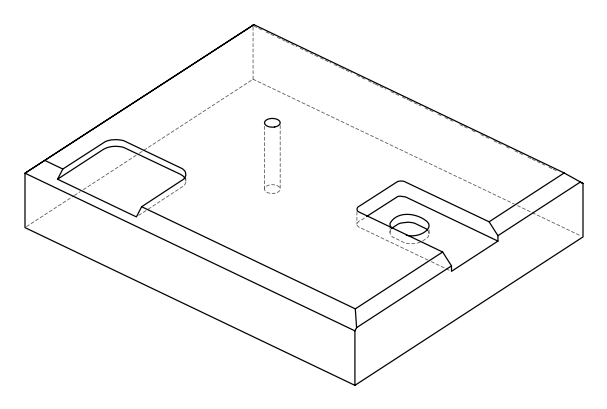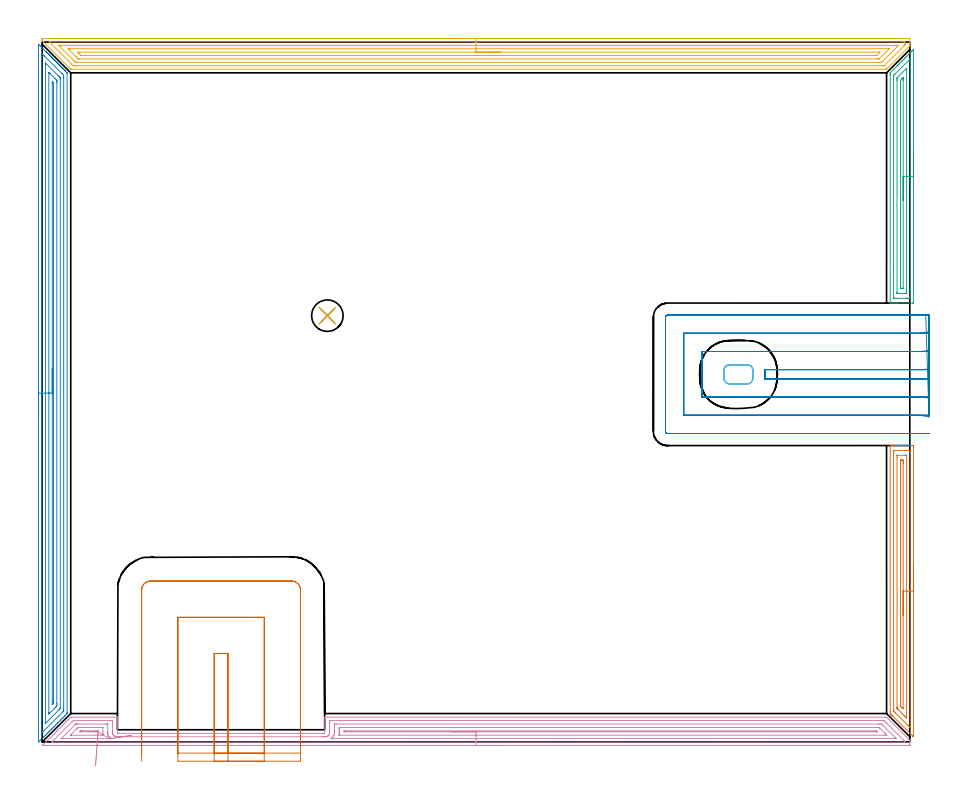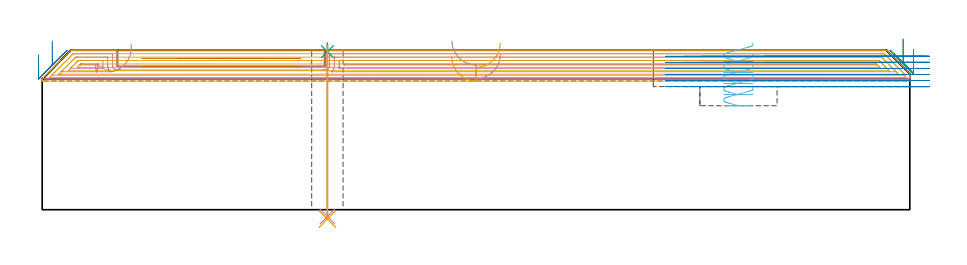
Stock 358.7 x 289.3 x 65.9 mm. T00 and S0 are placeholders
(PLAN: 11 operations, 5 tool changes, 61.2 min)
(1 AREA_MILL | FG_CHAMFER_SURFACE | UGT0205_001 | 3.9 min | 5907 mm3)
(2 AREA_MILL_1 | FG_CHAMFER_SURFACE_1 | UGT0205_001 | 11.26 min | 20138 mm3)
(3 AREA_MILL_2 | FG_CHAMFER_SURFACE_2 | UGT0205_001 | 3.41 min | 5228 mm3)
(4 AREA_MILL_3 | FG_CHAMFER_SURFACE_3 | UGT0205_001 | 12.22 min | 23625 mm3)
(5 AREA_MILL_4 | FG_CHAMFER_SURFACE_4 | UGT0205_001 | 14.23 min | 27894 mm3)
(6 MILL_RECTANGULAR_POCKET | POCKET_RECTANGULAR_STRAIGHT | UGT0201_104 | Follow Part, ap 5, ae 75% | 0.96 min | 17411 mm3)
(7 MILL_SLOT | SLOT_PARTIAL_RECTANGULAR | UGT0201_104 | Follow Part, ap 5, ae 75% | 2.17 min | 38587 mm3)
(8 MILL_SLOT_1 | SLOT_PARTIAL_RECTANGULAR_1 | NXT0201_013 | Follow Part, ap 2.5, ae 75% | 12.41 min | 81512 mm3)
(9 SPOT_DRILL | STEP1HOLE | NXT0321_9005460120000 | 0.03 min | 4 mm3)
(10 DRILL_THROUGH_HOLE_INTO_CENTER | STEP1HOLE | NXT0301_042 | 0.28 min | 2593 mm3)
(11 DRILL_TO_ENLARGE_THROUGH_HOLE | STEP1HOLE | NXT0301_101 | 0.29 min | 6134 mm3)
(TOOL UGT0205_001 | Chamfer Mill 20 x 3 x 45 deg. | D20 FL50 Z2)
(TOOL UGT0201_104 | End Mill 20 mm | D20 FL22 Z2)
(TOOL NXT0201_013 | ENDMILL 10mm | D10 FL30 Z4)
(TOOL NXT0321_9005460120000 | NC Spot Drill, 142deg, 12mm, Carbide, Uncoated | D12 PA142 FL30 Z2)
(TOOL NXT0301_042 | Carbide Drill 7.1mm [860.1-0710-057A1-MM 2214] | D7.1 PA140 FL85 Z2)
(TOOL NXT0301_101 | Carbide Drill 13mm [860.1-1300-104A1-MM 2214] | D13 PA140 FL123 Z2)
(OP 1 AREA_MILL)
G17 G21 G94 G90
T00 M6
G54
G17 G0 G90 X360.2 Y72.3 S1061 M3
G43 Z75.9 H0
Z66.3
G94 G1 Y72.262 Z65.428 F250.
Y72.148 Z64.564
Y71.959 Z63.712
Y71.697 Z62.88
Y71.363 Z62.074
Y70.96 Z61.3
Y70.491 Z60.564
Y69.96 Z59.872
Y69.371 Z59.229
Y68.728 Z58.64
Y68.036 Z58.108
Y67.3 Z57.64
Y66.526 Z57.237
Y65.72 Z56.903
Y64.888 Z56.641
Y64.036 Z56.452
Y63.171 Z56.338
Y62.3 Z56.3
Y2.226
X360.193 Y2.119 Z56.306
X360.076 Y2.226 Z56.423
X360.011 Y2.288 Z56.488
X359.903 Y2.396 Z56.596
X351.618 Y10.681 Z64.88
X351.447 Y10.85 Z65.047
X351.281 Y11.018 Z65.217
X351.173 Y11.126 Z65.325
X351.008 Y11.289 Z65.487
X350.865 Y11.434 Z65.633
X350.729 Y11.571 Z65.769
X350.605 Y11.696 Z65.891
X350.6 Y12.461 Z65.9
Y122.374
X350.606 Y122.49 Z65.892
X350.831 Y122.5 Z65.668
X351.505 Z64.994
X352.268 Z64.231
X352.765 Z63.731
X353.013 Z63.483
X353.643 Z62.854
X353.892 Z62.605
X354.522 Z61.972
X359.792 Z56.705
X360.111 Y122.496 Z56.386
X360.192 Y122.49 Z56.305
X360.199 Y122.407 Z56.299
X360.2 Y121.929 Z56.3
Y62.3
X358.786 Z57.714
Y6.36
X358.785 Y6.231 Z57.715
X358.78 Y6.004 Z57.72
X358.779 Y5.987 Z57.721
X358.773 Y5.989 Z57.727
X358.74 Y6.015 Z57.76
X358.708 Y6.043 Z57.792
X358.519 Y6.231 Z57.981
X358.035 Y6.714 Z58.465
X352.765 Y11.985 Z63.735
X352.292 Y12.461 Z64.208
X352.132 Y12.63 Z64.368
X352.021 Y12.751 Z64.479
X352.019 Y12.841 Z64.481
X352.015 Y13.221 Z64.485
Y120.149
X352.016 Y120.339 Z64.484
X352.019 Y120.434 Z64.481
X352.021 Y120.477 Z64.479
X352.029 Y120.49 Z64.471
X352.072 Y120.492 Z64.428
X352.42 Y120.499 Z64.08
X358.035 Z58.465
X358.571 Y120.496 Z57.929
X358.716 Y120.49 Z57.784
X358.779 Y120.475 Z57.721
X358.783 Y120.281 Z57.717
X358.785 Y120.149 Z57.715
X358.786 Y119.389 Z57.714
Y62.3
X357.372 Z59.128
X357.371 Y10.681 Z59.129
Y10.464
X357.367 Y10.245 Z59.133
X357.359 Y9.852 Z59.141
X357.157 Y10.049 Z59.343
X356.519 Y10.681 Z59.981
X356.278 Y10.921 Z60.222
X355.628 Y11.571 Z60.872
X353.849 Y13.351 Z62.651
X353.643 Y13.558 Z62.857
X353.477 Y13.731 Z63.023
X353.438 Y13.773 Z63.062
X353.434 Y13.878 Z63.066
X353.43 Y14.023 Z63.07
X353.429 Y14.241 Z63.071
X353.428 Y14.458 Z63.072
X353.429 Y117.696 Z63.071
X353.433 Y118.369 Z63.067
X353.435 Y118.475 Z63.065
X353.441 Y118.49 Z63.059
X353.471 Y118.495 Z63.029
X353.515 Y118.499 Z62.985
X357.028 Y118.5 Z59.472
X357.157 Y118.498 Z59.343
X357.286 Y118.494 Z59.214
X357.365 Y118.49 Z59.135
X357.368 Y118.441 Z59.132
X357.37 Y118.369 Z59.13
X357.371 Y118.152 Z59.129
X357.372 Y62.3 Z59.128
X355.957 Z60.543
Y13.83
X355.956 Y13.753 Z60.544
X355.953 Y13.719 Z60.547
X355.952 Y13.71 Z60.548
X355.938 Y13.722 Z60.562
X355.834 Y13.821 Z60.666
X355.408 Y14.241 Z61.092
X355.4 Y14.249 Z61.1
X354.965 Y14.693 Z61.535
X354.858 Y14.803 Z61.642
X354.85 Y14.943 Z61.65
X354.847 Y15.131 Z61.653
X354.843 Y15.695 Z61.657
Y116.263
X354.845 Y116.452 Z61.655
X354.847 Y116.483 Z61.653
X354.85 Y116.49 Z61.65
X354.857 Y116.494 Z61.643
X354.906 Y116.498 Z61.594
X355.005 Y116.499 Z61.495
X355.4 Y116.5 Z61.1
X355.489 Y116.499 Z61.011
X355.807 Y116.49 Z60.693
X355.951 Y116.481 Z60.549
X355.952 Y116.4 Z60.548
X355.956 Y116.026 Z60.544
X355.957 Y115.699 Z60.543
Y115.134
Y62.3
Y61.428 Z60.581
Y60.563 Z60.695
Y59.712 Z60.883
Y58.88 Z61.146
Y58.074 Z61.48
Y57.3 Z61.882
Y56.564 Z62.351
Y55.872 Z62.882
Y55.229 Z63.472
Y54.639 Z64.115
Y54.108 Z64.807
Y53.64 Z65.543
Y53.237 Z66.316
Y52.903 Z67.122
Y52.641 Z67.954
Y52.452 Z68.806
Y52.338 Z69.671
Y52.3 Z70.543
G0 Z75.9
M5
M2
(OP 2 AREA_MILL_1)
G17 G21 G94 G90
T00 M6
G54
G17 G0 G90 X-1.5 Y134.183 S1061 M3
G43 Z75.9 H0
Z64.1
G94 G1 Y134.221 Z63.229 F250.
Y134.335 Z62.364
Y134.524 Z61.512
Y134.786 Z60.68
Y135.12 Z59.874
Y135.523 Z59.1
Y135.991 Z58.364
Y136.523 Z57.672
Y137.112 Z57.029
Y137.755 Z56.44
Y138.447 Z55.909
Y139.183 Z55.44
Y139.957 Z55.037
Y140.763 Z54.703
Y141.595 Z54.441
Y142.447 Z54.252
Y143.311 Z54.138
Y144.183 Z54.1
Y288.177
X-1.498 Y288.395
X-1.494 Z54.103
X-1.044 Y287.945 Z54.555
X-0.937 Y287.838 Z54.661
X-0.9 Y287.8 Z54.699
X1.435 Y285.466 Z57.032
X1.479 Y285.422 Z57.078
X1.687 Y285.213 Z57.286
X1.732 Y285.17 Z57.329
X1.776 Y285.124 Z57.375
X1.983 Y284.917 Z57.582
X2.028 Y284.873 Z57.625
X2.073 Y284.827 Z57.672
X2.279 Y284.622 Z57.878
X2.325 Y284.577 Z57.922
X2.371 Y284.53 Z57.97
X2.574 Y284.326 Z58.173
X2.621 Y284.28 Z58.218
X2.668 Y284.232 Z58.267
X2.87 Y284.03 Z58.469
X2.918 Y283.984 Z58.515
X2.966 Y283.935 Z58.564
X3.166 Y283.735 Z58.765
X3.214 Y283.687 Z58.811
X3.263 Y283.638 Z58.862
X3.461 Y283.439 Z59.06
X3.511 Y283.391 Z59.108
X3.56 Y283.34 Z59.159
X3.757 Y283.144 Z59.356
X3.807 Y283.094 Z59.404
X3.858 Y283.043 Z59.457
X4.052 Y282.848 Z59.651
X4.104 Y282.798 Z59.7
X4.155 Y282.746 Z59.754
X4.348 Y282.552 Z59.947
X4.4 Y282.501 Z59.997
X4.452 Y282.448 Z60.051
X4.644 Y282.257 Z60.243
X4.696 Y282.205 Z60.293
X4.75 Y282.151 Z60.349
X4.939 Y281.961 Z60.538
X4.993 Y281.908 Z60.59
X5.047 Y281.854 Z60.646
X5.235 Y281.665 Z60.834
X5.289 Y281.612 Z60.886
X5.344 Y281.556 Z60.943
X5.531 Y281.37 Z61.13
X5.586 Y281.315 Z61.183
X5.642 Y281.259 Z61.241
X5.826 Y281.074 Z61.425
X5.882 Y281.019 Z61.479
X5.939 Y280.961 Z61.538
X6.122 Y280.779 Z61.721
X6.179 Y280.723 Z61.776
X6.236 Y280.664 Z61.835
X6.417 Y280.483 Z62.016
X6.475 Y280.426 Z62.072
X6.534 Y280.367 Z62.133
X6.713 Y280.187 Z62.312
X6.772 Y280.13 Z62.369
X6.831 Y280.069 Z62.43
X7.009 Y279.892 Z62.608
X7.068 Y279.833 Z62.665
X7.128 Y279.772 Z62.727
X7.304 Y279.596 Z62.903
X7.365 Y279.537 Z62.961
X7.426 Y279.475 Z63.025
X7.6 Y279.3 Z63.199
X7.661 Y279.24 Z63.258
X7.723 Y279.177 Z63.322
X7.896 Y279.005 Z63.495
X7.958 Y278.944 Z63.554
X8.02 Y278.88 Z63.619
X8.191 Y278.709 Z63.79
X8.254 Y278.647 Z63.851
X8.318 Y278.583 Z63.917
X8.487 Y278.413 Z64.086
X8.551 Y278.351 Z64.147
X8.615 Y278.285 Z64.214
X8.783 Y278.118 Z64.382
X8.847 Y278.054 Z64.444
X8.912 Y277.988 Z64.511
X9.078 Y277.822 Z64.677
X9.144 Y277.758 Z64.74
X9.21 Y277.691 Z64.809
X9.374 Y277.527 Z64.973
X9.44 Y277.461 Z65.037
X9.507 Y277.393 Z65.106
X9.669 Y277.231 Z65.268
X9.737 Y277.165 Z65.333
X10.227 Y276.673 Z65.826
X10.294 Y276.604 Z65.892
X10.3 Y276.204 Z65.9
Y12.162
X10.299 Y11.705 Z65.886
X10.2 Y11.599 Z65.798
X9.424 Y10.824 Z65.024
X9.144 Y10.541 Z64.738
X8.532 Y9.932 Z64.132
X8.254 Y9.652 Z63.849
X7.64 Y9.04 Z63.24
X7.365 Y8.762 Z62.959
X6.676 Y8.075 Z62.275
X6.475 Y7.875 Z62.073
X6.304 Y7.702 Z61.9
X5.776 Y7.176 Z61.376
X5.412 Y6.81 Z61.008
X4.876 Y6.276 Z60.476
X4.52 Y5.918 Z60.116
X3.976 Y5.376 Z59.576
X3.628 Y5.026 Z59.224
X3.076 Y4.476 Z58.676
X2.736 Y4.134 Z58.332
X2.176 Y3.576 Z57.776
X1.844 Y3.242 Z57.44
X1.276 Y2.676 Z56.876
X0.546 Y1.945 Z56.145
X-1.175 Y0.224 Z54.423
X-1.281 Y0.12 Z54.317
X-1.32 Y0.087 Z54.278
X-1.381 Y0.045 Z54.217
X-1.491 Y-0.025 Z54.106
X-1.497 Y0.062 Z54.102
X-1.499 Y0.12 Z54.101
X-1.5 Y0.803 Z54.1
Y144.183
X-0.086 Z55.514
Y283.379
X-0.082 Y284.232 Z55.518
X-0.08 Y284.265 Z55.52
X-0.047 Y284.485 Z55.553
X0.214 Y284.232 Z55.814
X0.842 Y283.608 Z56.442
X1.11 Y283.34 Z56.71
X7.958 Y276.492 Z63.558
X8.244 Y276.204 Z63.844
X8.847 Y275.591 Z64.447
X8.88 Y275.312 Z64.48
X8.883 Y275.276 Z64.483
X8.886 Y274.42 Z64.486
Y13.908
X8.883 Y13.054 Z64.483
X8.881 Y13.02 Z64.481
X8.847 Y12.709 Z64.447
X8.578 Y12.433 Z64.178
X8.312 Y12.162 Z63.912
X0.283 Y4.134 Z55.883
X0.115 Y3.971 Z55.715
X-0.047 Y3.815 Z55.553
X-0.081 Y4.134 Z55.519
X-0.083 Y4.17 Z55.517
X-0.086 Y5.026 Z55.514
Y144.183
X1.329 Z56.929
Y280.176
X1.33 Y280.664 Z56.93
X1.335 Z56.935
X6.689 Y275.312 Z62.289
X7.068 Y274.93 Z62.668
X7.322 Y274.672 Z62.922
X7.448 Y274.541 Z63.048
X7.465 Y274.509 Z63.065
X7.467 Y274.477 Z63.067
X7.469 Y274.42 Z63.069
X7.471 Y274.016 Z63.071
Y13.946
X7.47 Y13.845 Z63.07
X7.467 Y13.796 Z63.067
X7.464 Y13.775 Z63.064
X7.45 Y13.758 Z63.05
X7.355 Y13.658 Z62.955
X7.068 Y13.368 Z62.668
X6.912 Y13.211 Z62.512
X1.402 Y7.702 Z57.002
X1.375 Y7.678 Z56.975
X1.355 Y7.664 Z56.955
X1.335 Y7.652 Z56.935
X1.332 Y7.675 Z56.932
X1.33 Y7.702 Z56.93
X1.329 Y7.765 Z56.929
Y8.106
Y144.183
X2.743 Z58.343
Y276.522
X2.744 Y276.681 Z58.344
X2.747 Y276.76 Z58.347
X2.748 Y276.785 Z58.348
X2.768 Y276.771 Z58.368
X3.347 Y276.204 Z58.947
X5.289 Y274.261 Z60.889
X6.014 Y273.528 Z61.614
X6.051 Y273.475 Z61.651
X6.053 Y273.431 Z61.653
X6.056 Y273.335 Z61.656
X6.057 Y273.143 Z61.657
Y272.758
Y15.73
X6.053 Y14.964 Z61.653
X6.05 Y14.838 Z61.65
X5.683 Y14.443 Z61.283
X5.198 Y13.946 Z60.798
X2.942 Y11.691 Z58.542
X2.862 Y11.613 Z58.462
X2.794 Y11.549 Z58.394
X2.755 Y11.515 Z58.355
X2.75 Y11.569 Z58.35
X2.744 Y12.039 Z58.344
X2.743 Y12.162 Z58.343
Y144.183
X4.157 Z59.757
Y272.636
X4.158 Y272.878 Z59.758
X4.16 Y272.913 Z59.76
X4.161 Y272.921 Z59.761
X4.2 Y272.889 Z59.8
X4.333 Y272.766 Z59.933
X4.4 Y272.701 Z60.
X4.465 Y272.636 Z60.065
X4.53 Y272.565 Z60.13
X4.636 Y272.448 Z60.236
X4.639 Y272.396 Z60.239
X4.642 Y271.744 Z60.242
X4.643 Y271.5 Z60.243
Y16.379
X4.641 Y16.054 Z60.241
X4.638 Y15.893 Z60.238
X4.636 Y15.856 Z60.236
X4.612 Y15.822 Z60.212
X4.53 Y15.73 Z60.13
X4.334 Y15.533 Z59.934
X4.201 Y15.406 Z59.801
X4.166 Y15.376 Z59.766
X4.164 Y15.379 Z59.764
X4.16 Y15.417 Z59.76
X4.158 Y15.487 Z59.758
X4.157 Y16.622 Z59.757
Y144.183
Y145.055 Z59.795
Y145.919 Z59.909
Y146.771 Z60.098
Y147.603 Z60.36
Y148.409 Z60.694
Y149.183 Z61.097
Y149.919 Z61.565
Y150.611 Z62.096
Y151.254 Z62.686
Y151.843 Z63.329
Y152.375 Z64.021
Y152.843 Z64.757
Y153.246 Z65.531
Y153.58 Z66.337
Y153.842 Z67.169
Y154.031 Z68.02
Y154.145 Z68.885
Y154.183 Z69.757
G0 Z75.9
M5
M2
(OP 3 AREA_MILL_2)
G17 G21 G94 G90
T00 M6
G54
G17 G0 G90 X360.2 Y243.8 S1061 M3
G43 Z75.9 H0
Z66.3
G94 G1 Y243.762 Z65.428 F250.
Y243.648 Z64.563
Y243.459 Z63.712
Y243.197 Z62.88
Y242.863 Z62.074
Y242.46 Z61.3
Y241.991 Z60.564
Y241.46 Z59.872
Y240.871 Z59.229
Y240.228 Z58.64
Y239.536 Z58.108
Y238.8 Z57.64
Y238.026 Z57.237
Y237.22 Z56.903
Y236.388 Z56.641
Y235.536 Z56.452
Y234.672 Z56.338
Y233.8 Z56.3
Y182.49
X360.199 Y182.012 Z56.301
X360.195 Y181.601 Z56.303
X360.192 Y181.41 Z56.305
X359.792 Y181.4 Z56.705
X353.643 Z62.851
X353.09 Z63.407
X352.765 Z63.731
X352.212 Z64.284
X351.887 Z64.608
X350.902 Z65.597
X350.748 Y181.403 Z65.744
X350.602 Y181.41 Z65.888
X350.6 Y181.565 Z65.9
Y275.766
X350.603 Y276.593 Z65.896
X350.605 Y276.601 Z65.894
X350.66 Y276.659 Z65.839
X353.204 Y279.206 Z63.292
X353.337 Y279.338 Z63.161
X353.508 Y279.509 Z62.99
X353.643 Y279.645 Z62.853
X353.783 Y279.784 Z62.714
X353.94 Y279.941 Z62.558
X354.082 Y280.085 Z62.413
X354.23 Y280.231 Z62.268
X354.372 Y280.373 Z62.126
X354.522 Y280.524 Z61.974
X354.676 Y280.677 Z61.822
X354.804 Y280.805 Z61.694
X354.961 Y280.963 Z61.534
X355.466 Y281.466 Z61.034
X355.718 Y281.719 Z60.78
X355.839 Y281.841 Z60.657
X356.178 Y282.178 Z60.322
X356.389 Y282.389 Z60.11
X356.611 Y282.612 Z59.887
X356.718 Y282.719 Z59.778
X357.157 Y283.157 Z59.343
X357.596 Y283.598 Z58.9
X357.802 Y283.802 Z58.697
X357.853 Y283.853 Z58.647
X358.474 Y284.476 Z58.022
X358.69 Y284.69 Z57.81
X359.353 Y285.354 Z57.144
X359.528 Y285.528 Z56.972
X359.588 Y285.588 Z56.912
X360.138 Y286.139 Z56.361
X360.185 Y286.183 Z56.313
X360.195 Y286.184 Z56.304
X360.199 Y286.183 Z56.299
X360.2 Y233.8 Z56.3
X358.786 Z57.714
X358.785 Y183.928 Z57.715
X358.784 Y183.798 Z57.716
X358.779 Y183.426 Z57.721
X358.418 Y183.408 Z58.082
X358.035 Y183.403 Z58.465
X357.548 Y183.4 Z58.952
X357.157 Z59.343
X353.156 Z63.344
X352.277 Z64.223
X352.091 Y183.402 Z64.409
X352.061 Y183.404 Z64.439
X352.031 Y183.41 Z64.469
X352.021 Y183.419 Z64.479
X352.02 Y183.442 Z64.48
X352.015 Y183.667 Z64.485
X352.014 Y195.834 Z64.486
Y274.873
X352.016 Y275.255 Z64.484
X352.019 Y275.445 Z64.481
X352.021 Y275.537 Z64.479
X352.056 Y275.594 Z64.444
X352.22 Y275.766 Z64.28
X352.493 Y276.043 Z64.007
X352.765 Y276.315 Z63.735
X358.563 Y282.112 Z57.937
X358.695 Y282.239 Z57.805
X358.772 Y282.311 Z57.728
X358.779 Y282.313 Z57.721
X358.781 Y282.266 Z57.719
X358.785 Y282.148 Z57.715
Y282.017
X358.786 Y281.859 Z57.714
Y233.8
X357.372 Z59.128
X357.371 Y186.258 Z59.129
X357.37 Y185.583 Z59.13
X357.367 Y185.474 Z59.133
X357.365 Y185.423 Z59.135
X357.359 Y185.409 Z59.141
X357.333 Y185.404 Z59.167
X357.157 Y185.402 Z59.343
X356.459 Y185.4 Z60.041
X354.522 Z61.978
X353.823 Y185.401 Z62.677
X353.643 Y185.405 Z62.857
X353.464 Y185.41 Z63.036
X353.435 Y185.421 Z63.065
X353.432 Y185.453 Z63.068
X353.43 Y185.511 Z63.07
X353.429 Y185.583 Z63.071
X353.428 Y185.802 Z63.072
Y273.306
X353.43 Y273.98 Z63.07
X353.431 Y274.196 Z63.069
X353.435 Y274.417 Z63.065
X353.444 Y274.533 Z63.056
X353.496 Y274.588 Z63.004
X353.643 Y274.743 Z62.857
X357.345 Y278.445 Z59.155
X357.357 Y278.451 Z59.143
X357.364 Y278.453 Z59.136
X357.366 Y278.445 Z59.134
X357.37 Y278.302 Z59.13
X357.371 Y278.227 Z59.129
X357.372 Y277.552 Z59.128
Y233.8
X355.957 Z60.543
Y187.696
X355.955 Y187.507 Z60.545
X355.952 Y187.439 Z60.548
X355.95 Y187.41 Z60.55
X355.929 Y187.408 Z60.571
X355.824 Y187.404 Z60.676
X355.4 Y187.4 Z61.1
X355.369 Z61.131
X354.976 Y187.407 Z61.524
X354.879 Y187.41 Z61.621
X354.849 Y187.422 Z61.651
X354.847 Y187.453 Z61.653
X354.845 Y187.533 Z61.655
X354.843 Y187.935 Z61.657
Y188.262
Y272.195
X354.844 Y272.76 Z61.656
X354.846 Y273.088 Z61.654
X354.85 Y273.37 Z61.65
X354.86 Y273.499 Z61.64
X355.365 Y274.016 Z61.135
X355.4 Y274.051 Z61.1
X355.812 Y274.455 Z60.688
X355.874 Y274.513 Z60.626
X355.951 Y274.574 Z60.549
X355.953 Y274.475 Z60.547
X355.956 Y274.308 Z60.544
X355.957 Y273.98 Z60.543
Y273.414
Y233.8
Y232.928 Z60.581
Y232.063 Z60.695
Y231.212 Z60.883
Y230.38 Z61.146
Y229.574 Z61.48
Y228.8 Z61.882
Y228.064 Z62.351
Y227.372 Z62.882
Y226.729 Z63.472
Y226.14 Z64.115
Y225.608 Z64.807
Y225.14 Z65.543
Y224.737 Z66.316
Y224.403 Z67.122
Y224.141 Z67.954
Y223.952 Z68.806
Y223.838 Z69.671
Y223.8 Z70.543
G0 Z75.9
M5
M2
(OP 4 AREA_MILL_3)
G17 G21 G94 G90
T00 M6
G54
G17 G0 G90 X189.4 Y-1.5 S1061 M3
G43 Z75.9 H0
Z64.2
G94 G1 X189.362 Z63.328 F250.
X189.248 Z62.464
X189.059 Z61.612
X188.797 Z60.78
X188.463 Z59.974
X188.06 Z59.2
X187.592 Z58.464
X187.061 Z57.772
X186.471 Z57.129
X185.828 Z56.54
X185.136 Z56.008
X184.4 Z55.54
X183.626 Z55.137
X182.82 Z54.803
X181.988 Z54.541
X181.137 Z54.352
X180.272 Z54.238
X179.4 Z54.2
X0.272 Y-1.499 Z54.201
X0.23 Y-1.498 Z54.202
X0.114 Y-1.491 Z54.205
X0.187 Y-1.415 Z54.283
X0.272 Y-1.327 Z54.371
X1.325 Y-0.275 Z55.424
X3.288 Y1.689 Z57.387
X3.399 Y1.801 Z57.497
X3.739 Y2.139 Z57.839
X3.948 Y2.348 Z58.048
X4.175 Y2.576 Z58.274
X4.293 Y2.694 Z58.39
X4.652 Y3.052 Z58.752
X4.822 Y3.222 Z58.922
X5.062 Y3.463 Z59.161
X5.186 Y3.588 Z59.284
X5.566 Y3.966 Z59.666
X5.697 Y4.097 Z59.797
X6.243 Y4.646 Z60.34
X6.526 Y4.926 Z60.626
X6.571 Y4.971 Z60.671
X7.13 Y5.533 Z61.228
X7.419 Y5.819 Z61.519
X8.017 Y6.419 Z62.115
X8.313 Y6.713 Z62.413
X8.904 Y7.306 Z63.002
X9.194 Y7.594 Z63.294
X9.206 Y7.606 Z63.306
X9.791 Y8.193 Z63.889
X10.133 Y8.533 Z64.233
X10.678 Y9.08 Z64.776
X11.046 Y9.446 Z65.146
X11.723 Y10.123 Z65.822
X11.805 Y10.201 Z65.882
X12.333 Y10.2 Z65.9
X31.095
X31.099 Y10.199 Z65.899
X31.1 Y10.198 Z65.898
Y3.5 Z59.2
X31.504
X31.541 Z59.199
X31.762 Y3.51 Z59.186
X31.77 Y3.507 Z59.182
X31.774 Y3.5
X31.988 Z59.2
X115.968
X116.168 Z59.183
X116.172 Y3.506
X116.179 Y3.51 Z59.187
X116.415 Y3.5 Z59.199
X116.452 Z59.2
X116.8
Y10.115 Z65.811
X116.806 Y10.184 Z65.881
X116.809 Y10.194 Z65.891
X116.862 Y10.2 Z65.9
X348.254
X349.104 Y10.193 Z65.893
X349.147 Y10.152 Z65.852
X349.186 Y10.115 Z65.813
X358.559 Y0.741 Z56.44
X358.69 Y0.6 Z56.294
X358.7 Y0.461 Z56.16
Y-0.288 Z55.411
Y-0.972 Z54.724
Y-1.313 Z54.384
X358.698 Y-1.491 Z54.205
X358.528 Y-1.496 Z54.204
X358.262 Y-1.5 Z54.2
X179.4
Y-0.086 Z55.614
X4.294
X3.977 Y-0.085 Z55.615
X4.131 Y0.076 Z55.776
X4.293 Y0.242 Z55.942
X12.333 Y8.283 Z63.983
X12.587 Y8.532 Z64.232
X12.846 Y8.785 Z64.485
X13.226 Y8.786 Z64.486
X28.413
X29.09 Y8.785 Z64.485
X29.099 Y8.105 Z63.805
X29.101 Y4.35 Z60.05
X29.104 Y3.666 Z59.366
X29.111 Y3.463 Z59.163
X29.134 Y3.282 Z58.982
X29.194 Y3.096 Z58.796
X29.308 Y2.886 Z58.586
X29.45 Y2.713 Z58.413
X29.598 Y2.576 Z58.276
X29.788 Y2.442 Z58.142
X29.967 Y2.343 Z58.043
X30.201 Y2.244 Z57.944
X30.407 Y2.181 Z57.881
X30.652 Y2.128 Z57.828
X30.892 Y2.101 Z57.801
X31.095 Y2.093 Z57.793
X31.588 Y2.087 Z57.787
X31.988 Y2.085 Z57.785
X32.483
X115.968 Y2.086 Z57.786
X116.459 Y2.089 Z57.789
X116.862 Y2.093 Z57.793
X117.099 Y2.109 Z57.809
X117.303 Y2.138 Z57.838
X117.505 Y2.184 Z57.884
X117.755 Y2.265 Z57.965
X117.971 Y2.362 Z58.062
X118.075 Y2.419 Z58.119
X118.302 Y2.576 Z58.276
X118.479 Y2.744 Z58.444
X118.648 Y2.975 Z58.675
X118.754 Y3.235 Z58.935
X118.777 Y3.336 Z59.036
X118.789 Y3.463 Z59.163
X118.799 Y4.2 Z59.9
X118.8 Y4.35 Z60.05
Y7.898 Z63.598
X118.804 Y8.63 Z64.33
X118.81 Y8.785 Z64.485
X119.541 Y8.786 Z64.486
X123.1
X347.359
X348.054 Y8.785 Z64.485
X348.254 Y8.592 Z64.292
X348.952 Y7.898 Z63.598
X349.147 Y7.703 Z63.403
X356.294 Y0.555 Z56.255
X356.61 Y0.231 Z55.931
X356.686 Y0.152 Z55.852
X356.69 Y0.049 Z55.749
Y-0.085 Z55.615
X356.295 Y-0.086 Z55.614
X179.4
Y1.328 Z57.028
X119.905 Y1.329 Z57.029
X119.632 Y1.331 Z57.031
X119.542 Y1.333 Z57.033
X119.395 Y1.34 Z57.04
X119.486 Y1.406 Z57.106
X119.542 Y1.447 Z57.147
X119.68 Y1.552 Z57.252
X119.86 Y1.689 Z57.389
X120.153 Y1.97 Z57.67
X120.435 Y2.338 Z58.038
X120.524 Y2.488 Z58.188
X120.564 Y2.576 Z58.276
X120.693 Y2.888 Z58.588
X120.758 Y3.142 Z58.842
X120.789 Y3.463 Z59.163
X120.798 Y3.99 Z59.69
X120.799 Y4.35 Z60.05
X120.8 Y4.875 Z60.575
Y6.649 Z62.349
X120.801 Y7.011 Z62.711
X120.804 Y7.273 Z62.973
X120.807 Y7.338 Z63.038
X120.81 Y7.364 Z63.064
X120.845 Y7.366 Z63.066
X120.967 Y7.369 Z63.069
X121.329 Y7.371 Z63.071
X121.859
X345.574
X346.104
X346.467 Y7.369 Z63.069
X347.004 Y7.364 Z63.064
X347.36 Y7.039 Z62.739
X352.721 Y1.68 Z57.38
X352.927 Y1.467 Z57.167
X353.026 Y1.362 Z57.062
X353.044 Y1.334 Z57.034
X353.024 Y1.333 Z57.033
X352.944 Y1.331 Z57.031
X352.721 Y1.329 Z57.029
X179.4 Y1.328 Z57.028
Y2.743 Z58.443
X123.115
X122.946 Y2.744 Z58.444
X122.781 Y2.748 Z58.448
X122.71 Y2.751 Z58.451
X122.715 Y2.783 Z58.483
X122.739 Y2.949 Z58.649
X122.789 Y3.463 Z59.163
X122.796 Y3.78 Z59.48
X122.799 Y4.35 Z60.05
X122.8 Y4.663 Z60.363
Y5.237 Z60.937
X122.801 Y5.549 Z61.249
X122.807 Y5.863 Z61.563
X122.81 Y5.947 Z61.647
X122.845 Y5.95 Z61.65
X122.934 Y5.954 Z61.654
X123.115 Y5.956 Z61.656
X141.319 Y5.957 Z61.657
X345.742
X345.923 Y5.955 Z61.655
X345.967 Y5.953 Z61.653
X345.985 Y5.951 Z61.651
X346.039 Y5.901 Z61.601
X346.213 Y5.734 Z61.434
X346.467 Y5.484 Z61.184
X348.488 Y3.463 Z59.163
X349.147 Y2.802 Z58.502
X349.181 Y2.763 Z58.463
X349.188 Y2.755 Z58.455
X349.147 Y2.75 Z58.45
X348.975 Y2.747 Z58.447
X348.254 Y2.743 Z58.443
X348.086
X179.4
Y4.157 Z59.857
X124.902
X124.838 Y4.158 Z59.858
X124.816 Y4.161 Z59.861
X124.81 Y4.162 Z59.862
X124.807 Y4.181 Z59.881
X124.803 Y4.248 Z59.948
X124.802 Y4.35 Z60.05
X124.805 Y4.447 Z60.147
X124.814 Y4.536 Z60.236
X125.796 Y4.543 Z60.243
X344.68 Y4.542 Z60.242
X344.875 Y4.54 Z60.24
X344.929 Y4.537 Z60.237
X344.956 Y4.534 Z60.234
X344.971 Y4.523 Z60.223
X345.032 Y4.466 Z60.166
X345.15 Y4.35 Z60.05
X345.303 Y4.192 Z59.892
X345.325 Y4.166 Z59.866
Y4.164 Z59.864
X345.302 Y4.162 Z59.862
X345.199 Y4.158 Z59.858
X345.069 Y4.157 Z59.857
X344.875
X179.4
X178.528 Z59.895
X177.664 Z60.009
X176.812 Z60.198
X175.98 Z60.46
X175.174 Z60.794
X174.4 Z61.197
X173.664 Z61.665
X172.972 Z62.196
X172.329 Z62.786
X171.74 Z63.429
X171.209 Z64.121
X170.74 Z64.857
X170.337 Z65.631
X170.003 Z66.437
X169.741 Z67.269
X169.552 Z68.12
X169.438 Z68.985
X169.4 Z69.857
G0 Z75.9
X36.671 Y2.679
Z68.509
G1 X36.772 Y2.695 Z67.642
X36.797 Y2.699 Z66.77
X36.747 Y2.691 Z65.899
X36.623 Y2.671 Z65.036
X36.424 Y2.638 Z64.187
X36.154 Y2.594 Z63.359
X35.813 Y2.538 Z62.558
X35.405 Y2.471 Z61.79
X34.932 Y2.394 Z61.061
X34.398 Y2.306 Z60.376
X33.808 Y2.209 Z59.741
X33.165 Y2.104 Z59.161
X32.474 Y1.991 Z58.64
X31.742 Y1.871 Z58.182
X30.972 Y1.745 Z57.79
X30.172 Y1.614 Z57.468
X29.348 Y1.479 Z57.217
X28.505 Y1.341 Z57.041
X28.473 Y1.335 Z57.035
X28.414 Y1.333 Z57.033
X27.884 Y1.329 Z57.029
X8.76
X8.228 Y1.33 Z57.03
X7.898 Y1.334 Z57.034
X7.866 Y1.335 Z57.035
X7.853 Y1.344 Z57.044
X7.857 Y1.352 Z57.052
X7.866 Y1.366 Z57.066
X13.51 Y7.011 Z62.711
X13.816 Y7.313 Z63.013
X13.862 Y7.355 Z63.055
X13.876 Y7.364 Z63.064
X13.894 Y7.367 Z63.067
X13.938 Y7.37 Z63.07
X14.12 Y7.371 Z63.071
X14.65
X26.265
X26.628 Y7.37 Z63.07
X26.991 Y7.366 Z63.066
X27.085 Y7.365 Z63.065
X27.091 Y7.292 Z62.992
X27.096 Y7.167 Z62.867
X27.099 Y7.011 Z62.711
X27.101 Y4.35 Z60.05
X27.103 Y3.878 Z59.578
X27.111 Y3.463 Z59.163
X27.134 Y3.217 Z58.917
X27.155 Y3.079 Z58.779
X27.202 Y2.893 Z58.593
X27.271 Y2.707 Z58.407
X27.334 Y2.576 Z58.276
X27.521 Y2.251 Z57.951
X27.777 Y1.939 Z57.639
X28.041 Y1.689 Z57.389
X28.505 Y1.341 Z57.041
X25.185 Y2.76 Z58.46
X25.175 Y2.749 Z58.449
X25.157 Y2.747 Z58.447
X25.113 Y2.744 Z58.444
X25.022 Y2.743 Z58.443
X24.841
X12.165
X11.795 Y2.745 Z58.445
X11.735 Y2.748 Z58.448
X11.71 Y2.75 Z58.45
X11.721 Y2.763 Z58.463
X11.784 Y2.832 Z58.532
X11.859 Y2.91 Z58.61
X11.927 Y2.979 Z58.679
X14.185 Y5.237 Z60.937
X14.599 Y5.648 Z61.348
X14.74 Y5.785 Z61.485
X14.854 Y5.894 Z61.594
X14.927 Y5.95 Z61.65
X15.013 Y5.953 Z61.653
X15.183 Y5.955 Z61.655
X15.907 Y5.957 Z61.657
X16.075
X24.115
X24.841 Y5.954 Z61.654
X25.015 Y5.951 Z61.651
X25.091 Y5.947 Z61.647
X25.094 Y5.926 Z61.626
X25.098 Y5.868 Z61.568
X25.102 Y4.091 Z59.791
X25.111 Y3.463 Z59.163
X25.132 Y3.174 Z58.874
X25.185 Y2.76 Z58.46
X23.09 Y4.173 Z59.873
X23.054 Y4.164 Z59.864
X22.354 Y4.158 Z59.858
X22.161 Y4.157 Z59.857
X15.907
X15.712 Y4.159 Z59.859
X15.584 Y4.162 Z59.862
X15.576
X15.584 Y4.175 Z59.875
X15.62 Y4.218 Z59.918
X15.67 Y4.271 Z59.971
X15.748 Y4.35 Z60.05
X15.828 Y4.428 Z60.128
X15.907 Y4.5 Z60.2
X15.955 Y4.536 Z60.236
X15.995 Y4.538 Z60.238
X16.082 Y4.541 Z60.241
X16.256 Y4.542 Z60.242
X16.606 Y4.543 Z60.243
X22.161
X22.86
X23.054 Y4.541 Z60.241
X23.08 Y4.539 Z60.239
X23.089 Y4.538 Z60.238
X23.093 Y4.487 Z60.187
X23.098 Y4.396 Z60.096
X23.1 Y4.35 Z60.05
X23.099 Y4.305 Z60.005
X23.097 Y4.259 Z59.959
X23.09 Y4.173 Z59.873
X23.042 Y3.53 Z59.284
X22.991 Y2.839 Z58.754
X22.936 Y2.105 Z58.286
X22.878 Y1.333 Z57.885
X22.818 Y0.529 Z57.552
X22.757 Y-0.301 Z57.291
X22.693 Y-1.151 Z57.103
X22.629 Y-2.014 Z56.99
X22.564 Y-2.883 Z56.953
X22.499 Y-3.752 Z56.993
X22.435 Y-4.614 Z57.108
X22.372 Y-5.463 Z57.298
X22.31 Y-6.293 Z57.561
X22.25 Y-7.096 Z57.896
X22.192 Y-7.867 Z58.3
X22.138 Y-8.6 Z58.77
X22.086 Y-9.29 Z59.302
X22.038 Y-9.93 Z59.892
G0 Z75.9
M5
M2
(OP 5 AREA_MILL_4)
G17 G21 G94 G90
T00 M6
G54
G17 G0 G90 X169.35 Y290.8 S1061 M3
G43 Z75.9 H0
Z63.2
G94 G1 X169.388 Z62.329 F250.
X169.502 Z61.464
X169.691 Z60.612
X169.953 Z59.78
X170.287 Z58.974
X170.69 Z58.2
X171.158 Z57.464
X171.69 Z56.772
X172.279 Z56.129
X172.922 Z55.54
X173.614 Z55.009
X174.35 Z54.54
X175.124 Z54.137
X175.93 Z53.803
X176.762 Z53.541
X177.614 Z53.352
X178.478 Z53.238
X179.35 Z53.2
X358.075
X358.238 Y290.798 Z53.202
X358.698 Y290.791 Z53.205
X358.7 Y290.587 Z53.41
Y289.343 Z54.652
Y288.635 Z55.365
Y288.273 Z55.727
X358.699 Y287.971 Z56.025
X358.69 Y287.691 Z56.306
X358.677 Y287.675 Z56.322
X349.223 Y278.222 Z65.776
X349.137 Y278.138 Z65.861
X349.102 Y278.107 Z65.893
X349.056 Y278.105 Z65.895
X348.243 Y278.1 Z65.9
X12.156
X11.797 Y278.105 Z65.891
X11.665 Y278.234 Z65.763
X11.434 Y278.466 Z65.533
X0.474 Y289.436 Z54.564
X0.323 Y289.588 Z54.411
X-0.06 Y290.037 Z53.962
X-0.079 Y290.069 Z53.927
X-0.06 Y290.217 Z53.782
X-0.01 Y290.471 Z53.528
X-0.008 Y290.546 Z53.453
X0.01 Y290.794 Z53.205
X0.035 Y290.8 Z53.2
X179.35
Y289.386 Z54.614
X355.393
X356.247 Y289.383 Z54.617
X356.287 Y289.381 Z54.619
X356.69 Y289.343 Z54.657
X356.697 Y288.936 Z55.064
X356.695 Y288.454 Z55.546
X356.692 Y288.248 Z55.752
X356.688 Y288.149 Z55.851
X356.642 Y288.101 Z55.899
X356.287 Y287.738 Z56.262
X348.243 Y279.694 Z64.306
X348.172 Y279.627 Z64.373
X348.095 Y279.557 Z64.443
X347.389 Y279.517 Z64.483
X347.349 Y279.516 Z64.484
X346.498 Y279.514 Z64.486
X13.943
X13.088 Y279.518 Z64.482
X13.05 Y279.521 Z64.479
X12.805 Y279.557 Z64.443
X12.156 Y280.196 Z63.804
X7.687 Y284.668 Z59.332
X3.217 Y289.141 Z54.859
X3.018 Y289.343 Z54.657
X2.991 Y289.374 Z54.626
X2.99 Y289.378 Z54.622
X2.993 Y289.379 Z54.621
X3.047 Y289.383 Z54.617
X3.132 Y289.385 Z54.615
X3.175 Y289.386 Z54.614
X179.35
Y287.971 Z56.029
X352.712
X353.197 Y287.97 Z56.03
X353.606 Y287.968 Z56.032
X353.998 Y287.965 Z56.035
X353.657 Y287.564 Z56.436
X353.606 Y287.507 Z56.493
X353.189 Y287.089 Z56.911
X352.775 Y286.674 Z57.326
X347.349 Y281.248 Z62.752
X347.075 Y280.983 Z63.017
X347.034 Y280.945 Z63.055
X346.984 Y280.935 Z63.065
X346.86 Y280.932 Z63.068
X346.455 Y280.93 Z63.07
X345.97 Y280.929 Z63.071
X345.561 Y280.928 Z63.072
X14.837 Y280.929 Z63.071
X14.351 Y280.93 Z63.07
X13.943 Y280.934 Z63.066
X13.89 Y280.935 Z63.065
X13.831 Y280.981 Z63.019
X13.708 Y281.099 Z62.901
X13.466 Y281.336 Z62.664
X13.05 Y281.751 Z62.249
X12.575 Y282.226 Z61.774
X6.978 Y287.829 Z56.171
X6.903 Y287.909 Z56.091
X6.862 Y287.956 Z56.044
X6.856 Y287.965 Z56.035
X6.869 Y287.966 Z56.034
X7.278 Y287.97 Z56.03
X7.687 Y287.971 Z56.029
X8.171
X179.35
Y286.557 Z57.443
X349.854
X350.03 Y286.556 Z57.444
X350.151 Y286.554 Z57.446
X350.191 Y286.55 Z57.45
Y286.549 Z57.451
X350.176 Y286.53 Z57.47
X350.08 Y286.43 Z57.57
X350.03 Y286.379 Z57.621
X346.165 Y282.515 Z61.485
X346.077 Y282.429 Z61.571
X346.021 Y282.378 Z61.622
X345.991 Y282.352 Z61.648
X345.948 Y282.35 Z61.65
X345.561 Y282.344 Z61.656
X345.443 Y282.343 Z61.657
X15.226
X15.031 Y282.345 Z61.655
X14.935 Y282.348 Z61.652
X14.915 Y282.349 Z61.651
X14.89 Y282.369 Z61.631
X14.837 Y282.415 Z61.585
X14.135 Y283.115 Z60.885
X13.943 Y283.307 Z60.693
X11.262 Y285.993 Z58.007
X10.759 Y286.507 Z57.493
X10.725 Y286.551 Z57.449
X10.788 Y286.553 Z57.447
X10.946 Y286.555 Z57.445
X11.262 Y286.557 Z57.443
X11.379
X179.35
Y285.143 Z58.857
X346.251
X346.273 Y285.141 Z58.859
X346.301 Y285.138 Z58.862
X346.323 Y285.133 Z58.867
X346.307 Y285.114 Z58.886
X346.273 Y285.076 Z58.924
X346.096 Y284.895 Z59.105
X345.206 Y284.005 Z59.995
X345.023 Y283.828 Z60.172
X344.969 Y283.779 Z60.221
X344.948 Y283.764 Z60.236
X344.912 Y283.762 Z60.238
X344.667 Y283.759 Z60.241
X344.023 Y283.757 Z60.243
X343.773
X16.874 Y283.758 Z60.242
X16.625 Y283.759 Z60.241
X15.974 Y283.764 Z60.236
X15.731 Y283.972 Z60.028
X15.697 Y284.005 Z59.995
X14.837 Y284.865 Z59.135
X14.809 Y284.895 Z59.105
X14.595 Y285.136 Z58.864
X14.837 Y285.138 Z58.862
X15.483 Y285.142 Z58.858
X179.35 Y285.143 Z58.857
X180.222 Z58.895
X181.086 Z59.009
X181.938 Z59.198
X182.77 Z59.46
X183.576 Z59.794
X184.35 Z60.197
X185.086 Z60.665
X185.778 Z61.196
X186.421 Z61.786
X187.01 Z62.429
X187.542 Z63.121
X188.01 Z63.857
X188.413 Z64.631
X188.747 Z65.437
X189.009 Z66.269
X189.198 Z67.12
X189.312 Z67.985
X189.35 Z68.857
G0 Z75.9
M5
M2
(OP 6 MILL_RECTANGULAR_POCKET)
G17 G21 G94 G90
T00 M6
G54
G17 G0 G90 X293.8 Y150.41 S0 M3
G43 Z75.9 H0
Z68.9
G94 G1 Y153.752 Z68.004 F250.
X293.748 Y154.109 Z67.908
X293.641 Y154.454 Z67.811
X293.482 Y154.778 Z67.714
X293.273 Y155.072 Z67.618
X293.022 Y155.331 Z67.521
X292.781 Y155.516 Z67.44
X292.429 Y155.71 Z67.332
X292.049 Y155.839 Z67.224
X291.652 Y155.9 Z67.117
X284.048 Z65.079
X283.639 Y155.836 Z64.968
X283.248 Y155.699 Z64.857
X282.888 Y155.495 Z64.746
X282.57 Y155.23 Z64.636
X282.305 Y154.912 Z64.525
X282.101 Y154.552 Z64.414
X281.964 Y154.161 Z64.303
X281.9 Y153.752 Z64.192
Y150.148 Z63.226
X281.964 Y149.739 Z63.115
X282.101 Y149.348 Z63.004
X282.305 Y148.988 Z62.893
X282.57 Y148.67 Z62.782
X282.888 Y148.405 Z62.671
X283.248 Y148.201 Z62.56
X283.639 Y148.064 Z62.45
X284.048 Y148. Z62.339
X287.85 Z61.32
X291.5 F500.
G3 X293.8 Y150.3 R2.3
G1 Y153.6
G3 X291.5 Y155.9 R2.3
G1 X284.2
G3 X281.9 Y153.6 R2.3
G1 Y150.3
G3 X284.2 Y148. R2.3
G1 X287.85
X288.85
G0 X293.8 Y150.41 Z64.32
G1 Y153.752 Z63.425 F250.
X293.748 Y154.109 Z63.328
X293.641 Y154.454 Z63.231
X293.482 Y154.778 Z63.134
X293.273 Y155.072 Z63.038
X293.022 Y155.331 Z62.941
X292.781 Y155.516 Z62.86
X292.429 Y155.71 Z62.752
X292.049 Y155.839 Z62.644
X291.652 Y155.9 Z62.537
X284.048 Z60.499
X283.639 Y155.836 Z60.388
X283.248 Y155.699 Z60.277
X282.888 Y155.495 Z60.166
X282.57 Y155.23 Z60.056
X282.305 Y154.912 Z59.945
X282.101 Y154.552 Z59.834
X281.964 Y154.161 Z59.723
X281.9 Y153.752 Z59.612
Y150.148 Z58.646
X281.964 Y149.739 Z58.535
X282.101 Y149.348 Z58.424
X282.305 Y148.988 Z58.313
X282.57 Y148.67 Z58.202
X282.888 Y148.405 Z58.091
X283.248 Y148.201 Z57.981
X283.639 Y148.064 Z57.87
X284.048 Y148. Z57.759
X287.85 Z56.74
X291.5 F500.
G3 X293.8 Y150.3 R2.3
G1 Y153.6
G3 X291.5 Y155.9 R2.3
G1 X284.2
G3 X281.9 Y153.6 R2.3
G1 Y150.3
G3 X284.2 Y148. R2.3
G1 X287.85
X288.85
G0 X293.8 Y150.409 Z59.74
G1 Y153.752 Z58.844 F250.
X293.736 Y154.161 Z58.733
X293.599 Y154.552 Z58.622
X293.395 Y154.912 Z58.511
X293.13 Y155.23 Z58.4
X292.812 Y155.495 Z58.29
X292.452 Y155.699 Z58.179
X292.061 Y155.836 Z58.068
X291.652 Y155.9 Z57.957
X284.048 Z55.919
X283.639 Y155.836 Z55.808
X283.248 Y155.699 Z55.697
X282.888 Y155.495 Z55.587
X282.57 Y155.23 Z55.476
X282.305 Y154.912 Z55.365
X282.101 Y154.552 Z55.254
X281.964 Y154.161 Z55.143
X281.9 Y153.752 Z55.032
Y150.148 Z54.066
X281.964 Y149.739 Z53.955
X282.101 Y149.348 Z53.844
X282.305 Y148.988 Z53.733
X282.57 Y148.67 Z53.622
X282.888 Y148.405 Z53.511
X283.248 Y148.201 Z53.401
X283.639 Y148.064 Z53.29
X284.048 Y148. Z53.179
X287.85 Z52.16
X291.5 F500.
G3 X293.8 Y150.3 R2.3
G1 Y153.6
G3 X291.5 Y155.9 R2.3
G1 X284.2
G3 X281.9 Y153.6 R2.3
G1 Y150.3
G3 X284.2 Y148. R2.3
G1 X287.85
X288.85
G0 X293.8 Y150.409 Z55.16
G1 Y153.752 Z54.264 F250.
X293.736 Y154.161 Z54.153
X293.599 Y154.552 Z54.042
X293.395 Y154.912 Z53.931
X293.13 Y155.23 Z53.821
X292.812 Y155.495 Z53.71
X292.452 Y155.699 Z53.599
X292.061 Y155.836 Z53.488
X291.652 Y155.9 Z53.377
X284.048 Z51.339
X283.639 Y155.836 Z51.228
X283.248 Y155.699 Z51.117
X282.888 Y155.495 Z51.007
X282.57 Y155.23 Z50.896
X282.305 Y154.912 Z50.785
X282.101 Y154.552 Z50.674
X281.964 Y154.161 Z50.563
X281.9 Y153.752 Z50.452
Y150.148 Z49.486
X281.964 Y149.739 Z49.375
X282.101 Y149.348 Z49.264
X282.305 Y148.988 Z49.153
X282.57 Y148.67 Z49.042
X282.888 Y148.405 Z48.931
X283.248 Y148.201 Z48.821
X283.639 Y148.064 Z48.71
X284.048 Y148. Z48.599
X287.85 Z47.58
X291.5 F500.
G3 X293.8 Y150.3 R2.3
G1 Y153.6
G3 X291.5 Y155.9 R2.3
G1 X284.2
G3 X281.9 Y153.6 R2.3
G1 Y150.3
G3 X284.2 Y148. R2.3
G1 X287.85
X288.85
G0 X293.8 Y150.409 Z50.58
G1 Y153.752 Z49.684 F250.
X293.736 Y154.161 Z49.573
X293.599 Y154.552 Z49.462
X293.395 Y154.912 Z49.351
X293.13 Y155.23 Z49.241
X292.812 Y155.495 Z49.13
X292.452 Y155.699 Z49.019
X292.061 Y155.836 Z48.908
X291.652 Y155.9 Z48.797
X284.048 Z46.759
X283.639 Y155.836 Z46.648
X283.248 Y155.699 Z46.537
X282.888 Y155.495 Z46.427
X282.57 Y155.23 Z46.316
X282.305 Y154.912 Z46.205
X282.101 Y154.552 Z46.094
X281.964 Y154.161 Z45.983
X281.9 Y153.752 Z45.872
Y150.148 Z44.906
X281.964 Y149.739 Z44.795
X282.101 Y149.348 Z44.684
X282.305 Y148.988 Z44.573
X282.57 Y148.67 Z44.462
X282.888 Y148.405 Z44.352
X283.248 Y148.201 Z44.241
X283.639 Y148.064 Z44.13
X284.048 Y148. Z44.019
X287.85 Z43.
X291.5 F500.
G3 X293.8 Y150.3 R2.3
G1 Y153.6
G3 X291.5 Y155.9 R2.3
G1 X284.2
G3 X281.9 Y153.6 R2.3
G1 Y150.3
G3 X284.2 Y148. R2.3
G1 X287.85
X288.85
G0 Z75.9
M5
M2
(OP 7 MILL_SLOT)
G17 G21 G94 G90
T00 M6
G54
G17 G0 G90 X76.8 Y-4.65 S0 M3
G43 Z75.9 H0
Z62.55
G94 G1 Y-1.65 F250.
Y36.5 F500.
X71.1
Y-1.65
Y-4.65 F250.
X91.8 F500.
Y-1.65 F250.
Y51.5 F500.
X56.1
Y-1.65
Y-4.65 F250.
X106.8 F500.
Y-1.65 F250.
Y62.8 F500.
G3 X103.1 Y66.5 R3.7
G1 X44.8
G3 X41.1 Y62.8 R3.7
G1 Y-1.65
Y-4.65 F250.
G0 Z75.9
X76.8 Y-7.999
Z59.2
G1 Y-4.999
Y36.5 F500.
X71.1
Y-4.999
Y-7.999 F250.
X91.8 F500.
Y-4.999 F250.
Y51.5 F500.
X56.1
Y-4.999
Y-7.999 F250.
X106.8 F500.
Y-4.999 F250.
Y62.8 F500.
G3 X103.1 Y66.5 R3.7
G1 X44.8
G3 X41.1 Y62.8 R3.7
G1 Y-4.999
Y-7.999 F250.
G0 Z75.9
M5
M2
(OP 8 MILL_SLOT_1)
G17 G21 G94 G90
T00 M6
G54
G17 G0 G90 X366.694 Y154.131 S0 M3
G43 Z75.9 H0
Z63.4
G94 G1 X363.7 Y153.944 F250.
G2 X362.295 Y153.9 R22.5 F500.
G1 X298.799
G2 X298.8 Y152.97 R8.568
G1 Y151.451
X298.812 Y150.17
X298.799 Y150.
X362.313
G2 X363.7 Y149.957 R22.5
G1 X366.694 Y149.772 F250.
X366.687 Y161.747
X363.7 Y161.466
G2 X362.295 Y161.4 R15. F500.
G1 X272.7
Y142.5
X362.313
G2 X363.7 Y142.436 R15.
G1 X366.687 Y142.158 F250.
X366.647 Y169.595
X363.7 Y169.033
G2 X362.295 Y168.9 R7.5 F500.
G1 X265.2
Y135.
X362.313
G2 X363.7 Y134.871 R7.5
G1 X366.648 Y134.316 F250.
X365.295 Y176.4
X362.295
X258.5 F500.
G3 X257.7 Y175.6 R0.8
G1 Y128.3
G3 X258.5 Y127.5 R0.8
G1 X362.313
X365.313 F250.
G0 X366.7 Y153.912 Z60.9
G1 X363.7 Y153.9
X363.612 F500.
X298.799
G2 X298.812 Y153.476 R8.568
G1 X298.8 Y152.97
Y151.451
X298.812 Y150.17
X298.799 Y150.
X363.616
X363.7
X366.7 Y149.989 F250.
Y161.418
X363.7 Y161.4
X363.612 F500.
X272.7
Y142.5
X363.616
X363.7
X366.7 Y142.483 F250.
Y168.936
X363.7 Y168.901
X363.612 Y168.9 F500.
X265.2
Y135.
X363.616
X363.7
X366.7 Y134.966 F250.
X366.612 Y176.4
X363.612
X258.5 F500.
G3 X257.7 Y175.6 R0.8
G1 Y128.3
G3 X258.5 Y127.5 R0.8
G1 X363.616
X366.616 F250.
G0 X366.7 Y153.9 Z58.4
G1 X363.7
X298.802 F500.
X298.815 Y153.591
X298.8 Y152.97
Y151.451
X298.812 Y150.17
X298.799 Y150.
X363.7
X366.7 F250.
Y161.4
X363.7
X272.7 F500.
Y142.5
X363.7
X366.7 F250.
Y168.9
X363.7
X265.2 F500.
Y135.
X363.7
X366.7 F250.
Y176.4
X363.7
X258.5 F500.
G3 X257.7 Y175.6 R0.8
G1 Y128.3
G3 X258.5 Y127.5 R0.8
G1 X363.7
X366.7 F250.
G0 Y153.9 Z55.9
G1 X363.7
X298.802 F500.
X298.815 Y153.591
X298.8 Y152.968
Y152.91
X298.812 Y150.17
X298.799 Y150.
X363.7
X366.7 F250.
Y161.4
X363.7
X272.7 F500.
Y142.5
X363.7
X366.7 F250.
Y168.9
X363.7
X265.2 F500.
Y135.
X363.7
X366.7 F250.
Y176.4
X363.7
X258.5 F500.
G3 X257.7 Y175.6 R0.8
G1 Y128.3
G3 X258.5 Y127.5 R0.8
G1 X363.7
X366.7 F250.
G0 Y153.9 Z53.4
G1 X363.7
X298.802 F500.
X298.815 Y153.591
X298.8 Y152.968
Y152.91
X298.812 Y150.17
X298.799 Y150.
X363.7
X366.7 F250.
Y161.4
X363.7
X272.7 F500.
Y142.5
X363.7
X366.7 F250.
Y168.9
X363.7
X265.2 F500.
Y135.
X363.7
X366.7 F250.
Y176.4
X363.7
X258.5 F500.
G3 X257.7 Y175.6 R0.8
G1 Y128.3
G3 X258.5 Y127.5 R0.8
G1 X363.7
X366.7 F250.
G0 Y153.9 Z50.9
G1 X363.7
X298.797 F500.
G2 X298.811 Y153.46 R8.364
G1 X298.8 Y152.97
Y151.451
X298.812 Y150.17
X298.799 Y150.
X363.7
X366.7 F250.
Y161.4
X363.7
X272.7 F500.
Y142.5
X363.7
X366.7 F250.
Y168.9
X363.7
X265.2 F500.
Y135.
X363.7
X366.7 F250.
Y176.4
X363.7
X258.5 F500.
G3 X257.7 Y175.6 R0.8
G1 Y128.3
G3 X258.5 Y127.5 R0.8
G1 X363.7
X366.7 F250.
G0 Z75.9
M5
M2
(OP 9 SPOT_DRILL)
G17 G21 G94 G90
T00 M6
G54
G17 G0 G90 X117.9 Y176.2 S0 M3
G43 Z75.9 H0
G94 G81 G98 Z65.34 F250. R68.9
G80
M5
M2
(OP 10 DRILL_THROUGH_HOLE_INTO_CENTER)
G17 G21 G94 G90
T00 M6
G54
G17 G0 G90 X117.9 Y176.2 S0 M3
G43 Z75.9 H1
G94 G73 G98 Z-2.792 F250. Q6.869 R67.9
G80
M5
M2
(OP 11 DRILL_TO_ENLARGE_THROUGH_HOLE)
G17 G21 G94 G90
T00 M6
G54
G17 G0 G90 X117.9 Y176.2 S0 M3
G43 Z75.9 H1
G94 G73 G98 Z-3.866 F250. Q11.628 R67.9
G80
M5
M2
